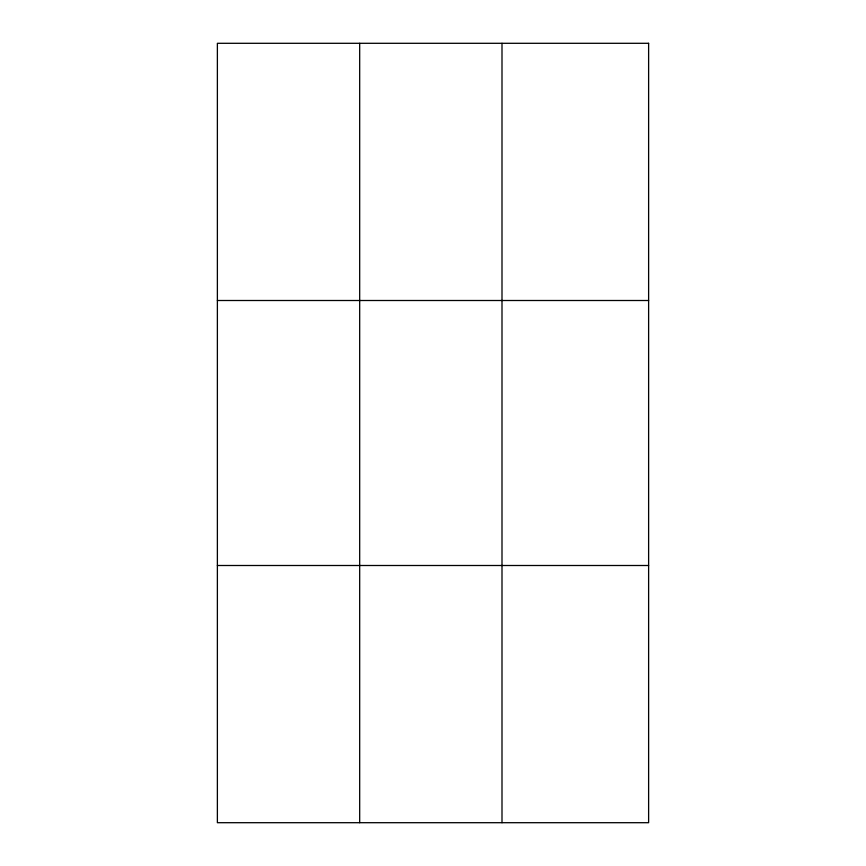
<?xml version="1.0" encoding="UTF-8"?>
<svg xmlns="http://www.w3.org/2000/svg" width="866" height="866" viewBox="0 0 866 866"><rect width="100%" height="100%" fill="white"/><g stroke="black" fill="none" stroke-linecap="round" stroke-linejoin="round"><path stroke-width="1.3" d="M359.682 822.7L359.682 43.3M501.999 822.7L501.999 43.3M217.377 300.502L648.623 300.502M217.377 565.498L648.623 565.498M648.623 43.3L648.623 822.7L217.377 822.7L217.377 43.3L648.623 43.3"/></g></svg>
